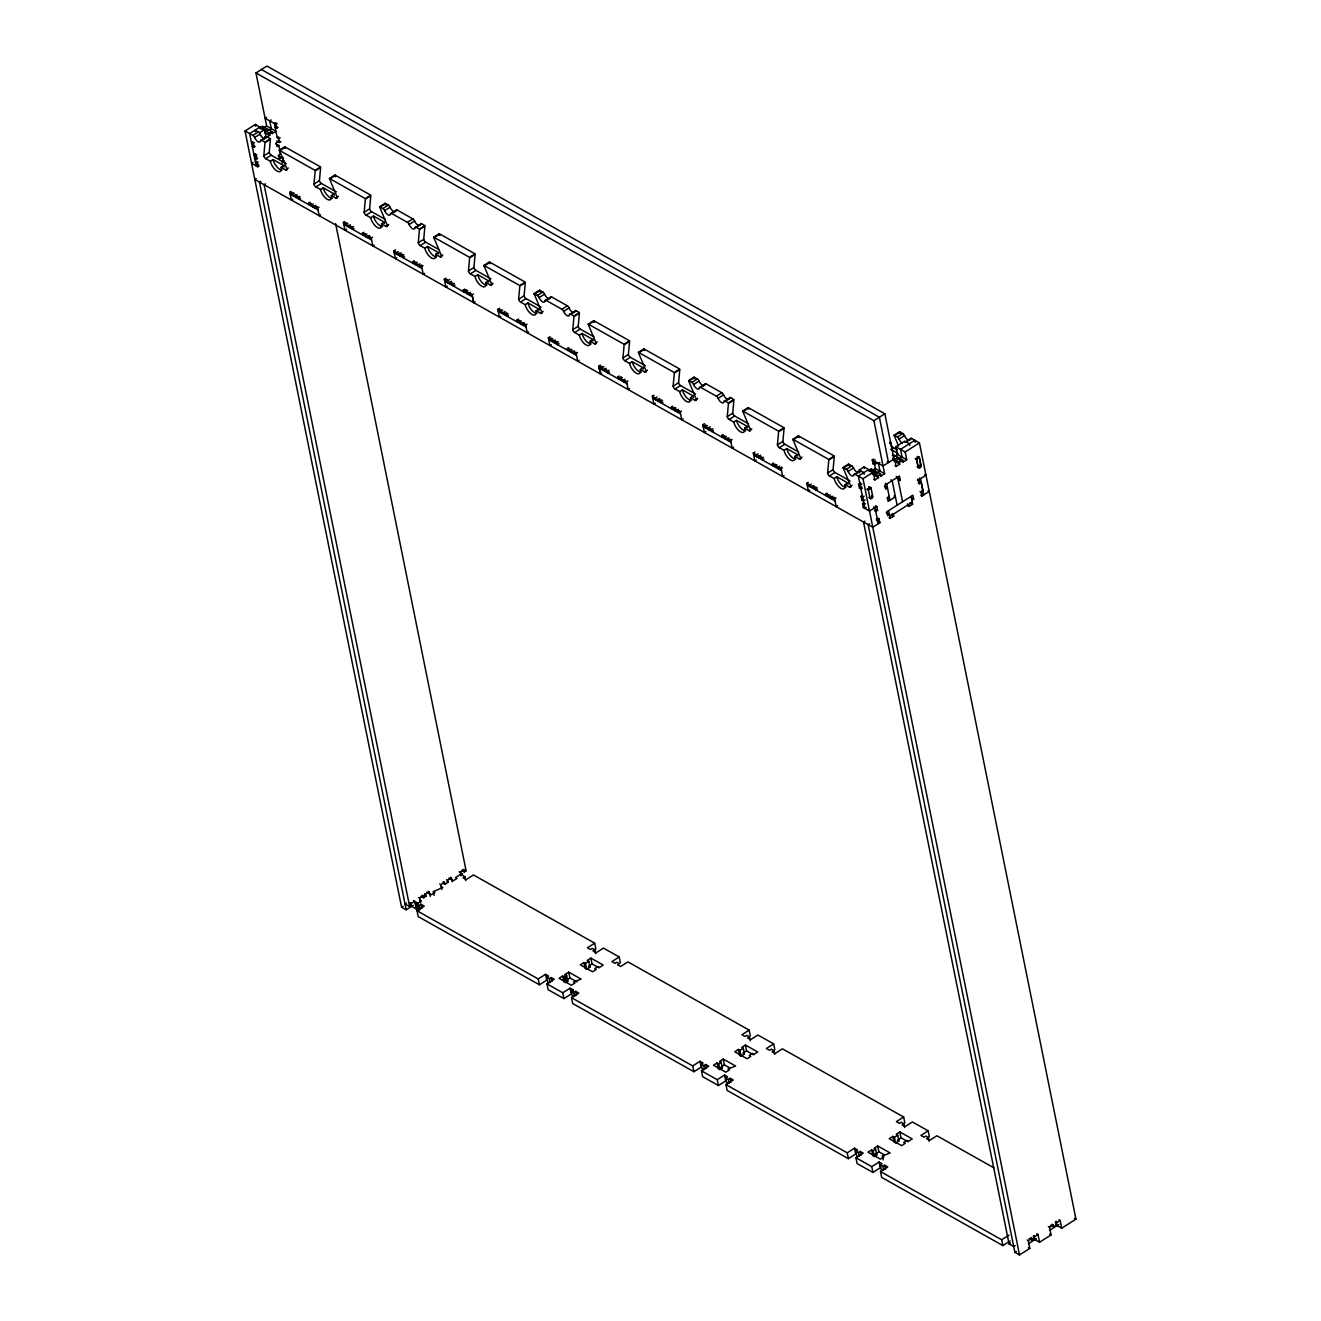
<?xml version="1.0" encoding="UTF-8"?>
<svg xmlns="http://www.w3.org/2000/svg" width="1321" height="1321" viewBox="0 0 1321 1321"><rect width="100%" height="100%" fill="white"/><g stroke="black" fill="none" stroke-linecap="round" stroke-linejoin="round"><path stroke-width="1.5" d="M284.065 167.024A8.471 3.847 57.6 0 0 283.899 165.62L281.175 167.354A8.471 3.847 57.6 0 1 277.129 171.103A8.471 3.847 57.6 0 1 270.359 161.278L265.719 158.669A2.427 1.106 57.6 0 1 263.787 155.861L264.993 142.685L270.442 139.217L269.253 152.394A2.427 1.106 57.6 0 0 271.185 155.201L286.244 163.672M334.246 195.277A8.471 3.847 57.6 0 0 334.081 193.873L331.356 195.591A8.471 3.847 57.6 0 1 327.311 199.355A8.471 3.847 57.6 0 1 320.541 189.514L315.901 186.905A2.427 1.106 57.6 0 1 313.969 184.098L315.174 170.921L320.623 167.47L319.434 180.63A2.427 1.106 57.6 0 0 321.366 183.437L336.426 191.925M384.428 223.513A8.471 3.847 57.6 0 0 384.262 222.11L381.538 223.843A8.471 3.847 57.6 0 1 377.492 227.592A8.471 3.847 57.6 0 1 370.722 217.75L366.082 215.141A2.427 1.106 57.6 0 1 364.15 212.334L365.356 199.157L370.805 195.706L369.616 208.867A2.427 1.106 57.6 0 0 371.548 211.674L385.352 219.451M438.555 253.962A8.471 3.847 57.6 0 0 438.39 252.559L435.649 254.293A8.471 3.847 57.6 0 1 431.62 258.041A8.471 3.847 57.6 0 1 424.834 248.199L420.21 245.59A2.427 1.106 57.6 0 1 418.262 242.783L419.467 229.623L424.933 226.155L423.727 239.332A2.427 1.106 57.6 0 0 425.659 242.139L439.48 249.9M488.737 282.199A8.471 3.847 57.6 0 0 488.572 280.795L485.831 282.529A8.471 3.847 57.6 0 1 481.802 286.277A8.471 3.847 57.6 0 1 475.015 276.452L470.392 273.843A2.427 1.106 57.6 0 1 468.443 271.02L469.649 257.859L475.114 254.392L473.909 267.569A2.427 1.106 57.6 0 0 475.857 270.376L490.917 278.847M538.918 310.435A8.471 3.847 57.6 0 0 538.753 309.031L536.012 310.765A8.471 3.847 57.6 0 1 531.983 314.514A8.471 3.847 57.6 0 1 525.197 304.689L520.573 302.08A2.427 1.106 57.6 0 1 518.625 299.273L519.83 286.096L525.296 282.628L524.09 295.805A2.427 1.106 57.6 0 0 526.039 298.612L541.098 307.083M593.046 340.901A8.471 3.847 57.6 0 0 592.865 339.497L590.14 341.231A8.471 3.847 57.6 0 1 586.095 344.979A8.471 3.847 57.6 0 1 579.325 335.138L574.685 332.529A2.427 1.106 57.6 0 1 572.753 329.722L573.958 316.545L579.424 313.094L578.218 326.254A2.427 1.106 57.6 0 0 580.15 329.061L593.955 336.838M643.228 369.137A8.471 3.847 57.6 0 0 643.046 367.733L640.322 369.467A8.471 3.847 57.6 0 1 636.276 373.216A8.471 3.847 57.6 0 1 629.506 363.374L624.866 360.765A2.427 1.106 57.6 0 1 622.934 357.958L624.139 344.798L629.605 341.33L628.4 354.49A2.427 1.106 57.6 0 0 630.332 357.297L645.391 365.785M693.409 397.373A8.471 3.847 57.6 0 0 693.228 395.97L690.503 397.704A8.471 3.847 57.6 0 1 686.458 401.452A8.471 3.847 57.6 0 1 679.688 391.61L675.048 389.001A2.427 1.106 57.6 0 1 673.116 386.194L674.321 373.034L679.787 369.566L678.581 382.727A2.427 1.106 57.6 0 0 680.513 385.55L695.573 394.021M747.521 427.822A8.471 3.847 57.6 0 0 747.356 426.419L744.631 428.153A8.471 3.847 57.6 0 1 740.586 431.901A8.471 3.847 57.6 0 1 733.816 422.076L729.175 419.467A2.427 1.106 57.6 0 1 727.244 416.66L728.449 403.483L733.898 400.015L732.709 413.192A2.427 1.106 57.6 0 0 734.641 415.999L748.446 423.777M797.702 456.075A8.471 3.847 57.6 0 0 797.537 454.655L794.813 456.389A8.471 3.847 57.6 0 1 790.767 460.137A8.471 3.847 57.6 0 1 783.997 450.312L779.357 447.703A2.427 1.106 57.6 0 1 777.425 444.896L778.63 431.719L784.08 428.252L782.891 441.429A2.427 1.106 57.6 0 0 784.823 444.236L798.627 452.013M847.884 484.312A8.471 3.847 57.6 0 0 847.719 482.908L844.994 484.625A8.471 3.847 57.6 0 1 840.949 488.39A8.471 3.847 57.6 0 1 834.178 478.549L829.538 475.94A2.427 1.106 57.6 0 1 827.606 473.133L828.812 459.956L834.261 456.505L833.072 469.665A2.427 1.106 57.6 0 0 835.004 472.472L850.063 480.96M270.277 132.397L272.291 133.553L275.94 131.241L266.66 126.023L255.977 72.985L266.892 66.05L884.839 413.787L893.97 459.064L892.616 458.304M413.308 905.331L406.208 909.822L401.567 907.213L245.046 130.977L255.366 124.438L264.629 129.656L266.198 137.417L264.745 136.591M278.071 127.361L276.7 128.22L275.924 124.339L265.108 118.263L266.545 117.354M271.168 119.947L269.732 120.872L271.3 128.632L268.807 130.218M272.291 133.553L271.911 131.605L262.631 126.387L260.187 127.939L261.624 128.764M263.49 128.038L266.66 126.023M245.046 130.977L252.938 135.419L258.404 131.951A2.427 1.106 57.6 0 1 260.121 134.065A4.838 2.196 57.6 0 0 264.844 138.655M255.481 131.819L255.151 130.119L259.841 132.694L264.629 129.656M275.808 122.556L274.372 123.48L277.245 137.698L278.781 138.573L279.573 142.453L280.927 141.595M264.811 130.548L267.271 128.996L267.585 130.581M252.938 135.419A2.427 1.106 57.6 0 1 254.656 137.533L260.121 134.065M275.924 124.339L277.278 123.48M264.745 132.777L269.847 135.105L261.674 140.34A2.427 1.106 57.6 0 0 260.485 140.802A4.838 2.196 57.6 0 1 258.09 141.76A4.838 2.196 57.6 0 1 254.656 137.533M276.865 126.271L275.148 127.361L276.7 128.22M252.872 141.776L251.502 142.635L253.054 143.51L253.83 147.391L255.201 146.532M253.054 143.51L254.425 142.651M262.202 129.095L269.451 133.157L271.911 131.605M260.485 140.802L265.95 137.351A2.427 1.106 57.6 0 1 267.139 136.872L270.392 138.705L264.943 142.173L261.674 140.34M254.342 145.227L252.294 146.515L253.83 147.391M277.245 137.698L278.615 136.839M278.781 138.573L280.151 137.714M255.465 153.632L253.929 154.607L255.465 155.482L256.241 159.362L257.612 158.487M255.465 155.482L256.835 154.607M279.392 140.72L276.205 142.734L276.981 146.631L278.814 145.475L280.498 153.88L278.681 155.036L279.458 158.916L282.644 156.885M257.1 156.968L254.705 158.487L256.241 159.362M252.938 162.45L251.568 163.325L257.744 166.793L259.114 165.934M263.787 155.861L269.253 152.394M256.786 161.179L255.415 162.054L256.968 162.912L257.744 166.793M256.968 162.912L258.338 162.054M265.719 158.669L271.185 155.201M279.276 150.247L284.742 146.78L320.59 166.941L315.125 170.409L279.276 150.247A2.427 1.106 57.6 0 0 279.458 150.825L286.954 168.89A2.427 1.106 57.6 0 1 285.798 169.963L281.175 167.354M279.458 150.825L284.923 147.374A2.427 1.106 57.6 0 1 284.742 146.78M258.487 164.481L256.208 165.934L249.686 133.586L260.006 127.047L260.369 128.864M270.359 161.278L273.084 159.544L283.899 165.62M278.104 155.961L283.52 158.19M282.347 163.061L282.067 161.641L283.767 160.551M256.191 178.632L254.837 179.491L872.768 527.228L880.05 522.604L878.118 518.063M282.067 161.641L284.642 161.856M260.848 181.225L259.461 182.1L406.208 909.822M286.954 168.89L288.325 168.031M285.798 169.963L287.169 169.105M265.471 183.834L264.101 184.709L409.659 906.619L411.475 905.463L410.038 904.637M292.75 199.207L291.396 200.065L289.827 192.305L291.198 191.429M292.965 192.503L290.224 194.237L318.031 209.89M289.827 192.305L292.915 194.038L294.286 193.18M295.012 194.897L293.312 195.987L292.915 194.038M297.935 196.135L295.887 197.44L295.491 195.491L296.862 194.633M313.969 184.098L319.434 180.63M295.491 195.491L298.579 197.225L299.95 196.367M315.901 186.905L321.366 183.437M329.457 178.484L334.923 175.016L370.772 195.178L365.306 198.645L329.457 178.484A2.427 1.106 57.6 0 0 329.639 179.062L337.136 197.143A2.427 1.106 57.6 0 1 335.98 198.2L331.356 195.591M329.639 179.062L335.105 175.61A2.427 1.106 57.6 0 1 334.923 175.016M300.511 198.2L298.975 199.174L298.579 197.225M320.541 189.514L323.265 187.78L334.081 193.873M311.145 203.781L309.279 204.97L308.883 203.021L310.253 202.163M308.883 203.021L311.971 204.772L313.341 203.896M313.721 205.845L312.367 206.703L311.971 204.772M317.321 206.637L314.943 208.157L314.547 206.208L315.917 205.349M314.547 206.208L317.634 207.958L319.005 207.083M337.136 197.143L338.506 196.268M335.98 198.2L337.35 197.341M320.557 214.844L319.203 215.719L317.634 207.958M346.647 229.127L344.946 230.201L343.377 222.44L344.748 221.581M346.515 222.638L343.79 224.372L371.597 240.026M364.15 212.334L369.616 208.867M343.377 222.44L346.465 224.174L347.836 223.315M348.232 225.247L346.862 226.122L346.465 224.174M351.138 226.485L349.438 227.575L349.041 225.627L350.412 224.768M366.082 215.141L371.548 211.674M381.538 223.843L386.161 226.452A2.427 1.106 57.6 0 0 387.317 225.379L379.821 207.314A2.427 1.106 57.6 0 1 379.639 206.72L385.105 203.252L388.357 205.085A2.427 1.106 57.6 0 1 390.075 207.199A4.838 2.196 57.6 0 0 393.509 211.426A4.838 2.196 57.6 0 0 395.904 210.485A2.427 1.106 57.6 0 1 397.109 210.006L412.895 218.89A2.427 1.106 57.6 0 1 414.612 221.003A4.838 2.196 57.6 0 0 419.517 225.577M379.821 207.314L385.286 203.847A2.427 1.106 57.6 0 1 385.105 203.252M349.041 225.627L352.129 227.361L353.5 226.502M379.639 206.72L382.908 208.553L388.357 205.085M354.061 228.335L352.525 229.309L352.129 227.361M370.722 217.75L373.447 216.017L384.262 222.11M382.908 208.553A2.427 1.106 57.6 0 1 384.626 210.666L390.075 207.199M384.626 210.666A4.838 2.196 57.6 0 0 388.06 214.894A4.838 2.196 57.6 0 0 390.438 213.936L395.904 210.485M390.438 213.936A2.427 1.106 57.6 0 1 391.643 213.474L397.109 210.006M365.223 233.586L362.829 235.105L362.433 233.156L363.803 232.298M362.433 233.156L365.521 234.907L366.891 234.032M367.618 235.765L365.917 236.839L365.521 234.907M370.541 236.987L368.493 238.292L368.097 236.343L369.467 235.485M387.317 225.379L388.688 224.504M386.161 226.452L387.879 225.363M368.097 236.343L371.184 238.094L372.555 237.219M391.643 213.474L407.429 222.357L412.895 218.89M374.124 244.979L372.753 245.855L371.184 238.094M407.429 222.357A2.427 1.106 57.6 0 1 409.147 224.471L414.612 221.003M414.976 227.74L420.425 224.273A2.427 1.106 57.6 0 1 421.63 223.81L424.883 225.643L419.418 229.094L416.165 227.262A2.427 1.106 57.6 0 0 414.976 227.74A4.838 2.196 57.6 0 1 412.581 228.698A4.838 2.196 57.6 0 1 409.147 224.471M416.165 227.262L421.63 223.81M396.779 257.727L395.408 258.602L393.84 250.841L395.557 249.752M393.84 250.841L396.944 252.575L398.298 251.717M399.718 253.005L397.324 254.524L396.944 252.575M402.641 254.226L399.9 255.96L399.503 254.028L401.221 252.938M418.262 242.783L423.727 239.332M399.503 254.028L402.608 255.762L403.962 254.903M420.21 245.59L425.659 242.139M433.767 237.169L439.233 233.701L475.065 253.88L469.599 257.347L433.767 237.169A2.427 1.106 57.6 0 0 433.949 237.763L441.445 255.828A2.427 1.106 57.6 0 1 440.289 256.901L435.649 254.293M433.949 237.763L439.398 234.296A2.427 1.106 57.6 0 1 439.233 233.701M404.523 256.736L402.988 257.711L402.608 255.762M424.834 248.199L427.575 246.482L438.39 252.559M415.339 262.202L413.291 263.506L412.895 261.558L414.266 260.699M412.895 261.558L415.983 263.292L417.353 262.433M418.08 264.15L416.379 265.24L415.983 263.292M421.68 264.96L418.955 266.693L418.559 264.745L419.929 263.886M418.559 264.745L421.647 266.479L423.017 265.62M441.445 255.828L442.799 254.97M440.289 256.901L441.99 255.812M424.586 273.381L423.215 274.256L421.647 266.479M447.241 286.129L445.871 287.004L444.318 279.243L446.019 278.153M447.456 279.441L444.715 281.175L472.522 296.812L473.694 302.641L475.048 301.782M444.318 279.243L447.406 280.977L449.784 279.458M449.157 282.05L447.786 282.909L447.406 280.977M452.409 283.057L450.362 284.362L449.982 282.43L451.683 281.34M468.443 271.02L473.909 267.569M449.982 282.43L453.07 284.164L454.424 283.288M470.392 273.843L475.857 270.376M483.948 265.405L489.414 261.954L525.246 282.116L519.78 285.584L483.948 265.405A2.427 1.106 57.6 0 0 484.13 266L491.627 284.065A2.427 1.106 57.6 0 1 490.471 285.138L485.831 282.529M484.13 266L489.579 262.532A2.427 1.106 57.6 0 1 489.414 261.954M455.002 285.121L453.45 286.096L453.07 284.164M475.015 276.452L477.756 274.718L488.572 280.795M467.023 290.339A1.816 1.04 -11.4 0 1 466.495 290.158L463.754 291.891L463.357 289.959L464.728 289.084M463.357 289.959L466.462 291.693L467.816 290.835M468.559 292.552L466.841 293.642L466.462 291.693M471.135 294.005L469.417 295.078L469.038 293.146L470.392 292.271M469.038 293.146L472.125 294.88L473.479 294.022M491.627 284.065L492.997 283.206M490.471 285.138L492.172 284.048M500.791 316.264L499.437 317.139L497.868 309.378L499.569 308.288M501.006 309.576L498.265 311.31L526.072 326.948M518.625 299.273L524.09 295.805M497.868 309.378L500.956 311.112L502.657 310.022M502.707 312.185L501.353 313.044L500.956 311.112M506.653 312.763L503.928 314.497L503.532 312.565L505.233 311.475M520.573 302.08L526.039 298.612M534.13 293.642L539.595 290.191L542.848 292.024A2.427 1.106 57.6 0 1 544.566 294.137A4.838 2.196 57.6 0 0 548 298.364A4.838 2.196 57.6 0 0 550.395 297.407A2.427 1.106 57.6 0 1 551.584 296.944L567.37 305.812A2.427 1.106 57.6 0 1 569.087 307.925A4.838 2.196 57.6 0 0 572.521 312.152A4.838 2.196 57.6 0 0 574.916 311.211A2.427 1.106 57.6 0 1 576.121 310.732L579.374 312.565L573.908 316.033L570.655 314.2A2.427 1.106 57.6 0 0 569.45 314.679A4.838 2.196 57.6 0 1 567.056 315.62A4.838 2.196 57.6 0 1 563.621 311.393A2.427 1.106 57.6 0 0 561.904 309.279L546.134 300.395A2.427 1.106 57.6 0 0 544.929 300.874A4.838 2.196 57.6 0 1 542.535 301.815A4.838 2.196 57.6 0 1 539.1 297.588A2.427 1.106 57.6 0 0 537.383 295.475L534.13 293.642A2.427 1.106 57.6 0 0 534.311 294.236L541.808 312.301A2.427 1.106 57.6 0 1 540.652 313.374L536.012 310.765M534.311 294.236L539.761 290.769A2.427 1.106 57.6 0 1 539.595 290.191M503.532 312.565L506.62 314.299L507.991 313.44M537.383 295.475L542.848 292.024M508.552 315.273L507.016 316.247L506.62 314.299M525.197 304.689L527.938 302.955L538.753 309.031M539.1 297.588L544.566 294.137M544.929 300.874L550.395 297.407M546.134 300.395L551.584 296.944M519.88 320.409L517.304 322.027L516.924 320.095L518.625 319.005M516.924 320.095L520.012 321.829L521.382 320.97M521.762 322.902L520.408 323.777L520.012 321.829M525.031 323.926L522.984 325.23L522.588 323.282L523.958 322.423M541.808 312.301L543.179 311.442M540.652 313.374L542.353 312.301M522.588 323.282L525.675 325.016L527.046 324.157M561.904 309.279L567.37 305.812M528.598 331.918L527.244 332.776L525.675 325.016M563.621 311.393L569.087 307.925M569.45 314.679L574.916 311.211M570.655 314.2L576.121 310.732M551.27 344.665L549.899 345.541L548.331 337.763L550.031 336.69M551.468 337.978L548.743 339.695L576.55 355.349M548.331 337.763L551.418 339.514L552.789 338.638M553.862 340.158L551.815 341.445L551.418 339.514M556.785 341.379L554.391 342.899L553.994 340.95L555.365 340.091M572.753 329.722L578.218 326.254M553.994 340.95L557.082 342.7L558.453 341.825M574.685 332.529L580.15 329.061M588.258 324.107L593.707 320.64L629.556 340.801L624.09 344.269L588.258 324.107A2.427 1.106 57.6 0 0 588.423 324.702L595.92 342.766A2.427 1.106 57.6 0 1 594.78 343.84L590.14 341.231M588.423 324.702L593.889 321.234A2.427 1.106 57.6 0 1 593.707 320.64M559.014 343.658L557.479 344.632L557.082 342.7M579.325 335.138L582.049 333.404L592.865 339.497M569.995 349.025L567.782 350.428L567.386 348.496L568.757 347.621M567.386 348.496L570.474 350.23L571.844 349.371M572.571 351.089L570.87 352.179L570.474 350.23M575.824 352.113L573.446 353.615L573.05 351.683L574.42 350.808M573.05 351.683L576.138 353.417L577.508 352.558M595.92 342.766L597.29 341.891M594.78 343.84L596.481 342.75M579.077 360.319L577.706 361.178L576.138 353.417M601.732 373.067L600.361 373.926L598.793 366.165L600.51 365.091M600.378 373.926L599.206 368.097L601.93 366.363M598.793 366.165L601.881 367.915L603.928 366.611M603.647 368.988L602.277 369.847L601.881 367.915M606.9 369.996L604.853 371.3L604.457 369.352L606.174 368.278M622.934 357.958L628.4 354.49M604.457 369.352L607.544 371.102L608.915 370.227M624.866 360.765L630.332 357.297M638.439 352.344L643.888 348.876L679.737 369.054L674.271 372.505L638.439 352.344A2.427 1.106 57.6 0 0 638.604 352.938L646.101 371.003A2.427 1.106 57.6 0 1 644.962 372.076L640.322 369.467M638.604 352.938L644.07 349.471A2.427 1.106 57.6 0 1 643.888 348.876M609.476 372.06L607.941 373.034L607.544 371.102M629.506 363.374L632.231 361.64L643.046 367.733M621.514 377.261A1.816 1.04 -11.4 0 1 621.101 377.146L618.245 378.83L617.848 376.898L619.219 376.023M617.848 376.898L620.936 378.632L622.307 377.756M622.703 379.705L621.332 380.564L620.936 378.632M625.609 380.943L623.908 382.017L623.512 380.085L624.883 379.21M623.512 380.085L626.6 381.819L627.97 380.943M646.101 371.003L647.472 370.128M644.962 372.076L646.663 370.986M629.539 388.721L628.169 389.579L626.6 381.819M655.282 403.202L653.912 404.061L652.359 396.3L654.06 395.227M673.116 386.194L678.581 382.727M652.359 396.3L655.447 398.05L657.148 396.961M657.197 399.124L655.827 399.982L655.447 398.05M661.144 399.702L658.403 401.435L658.023 399.487L659.724 398.414M675.048 389.001L680.513 385.55M688.621 380.58L694.07 377.112L697.339 378.945A2.427 1.106 57.6 0 1 699.057 381.059A4.838 2.196 57.6 0 0 702.491 385.286A4.838 2.196 57.6 0 0 704.886 384.345A2.427 1.106 57.6 0 1 706.075 383.866L721.86 392.75A2.427 1.106 57.6 0 1 723.578 394.863A4.838 2.196 57.6 0 0 727.012 399.091A4.838 2.196 57.6 0 0 729.407 398.149A2.427 1.106 57.6 0 1 730.596 397.671L733.865 399.503L728.399 402.971L725.13 401.138A2.427 1.106 57.6 0 0 723.941 401.601A4.838 2.196 57.6 0 1 721.547 402.558A4.838 2.196 57.6 0 1 718.112 398.331A2.427 1.106 57.6 0 0 716.395 396.217L700.609 387.334A2.427 1.106 57.6 0 0 699.42 387.813A4.838 2.196 57.6 0 1 697.026 388.754A4.838 2.196 57.6 0 1 693.591 384.527A2.427 1.106 57.6 0 0 691.874 382.413L688.621 380.58A2.427 1.106 57.6 0 0 688.786 381.175L696.299 399.239A2.427 1.106 57.6 0 1 695.143 400.313L690.503 397.704M688.786 381.175L694.252 377.707A2.427 1.106 57.6 0 1 694.07 377.112M658.023 399.487L661.111 401.237L662.465 400.362M691.874 382.413L697.339 378.945M663.026 402.195L661.491 403.169L661.111 401.237M679.688 391.61L682.412 389.877L693.228 395.97M693.591 384.527L699.057 381.059M699.42 387.813L704.886 384.345M700.609 387.334L706.075 383.866M674.024 407.562L671.795 408.965L671.398 407.033L672.769 406.158M671.398 407.033L674.503 408.767L675.857 407.892M676.93 409.411L674.882 410.699L674.503 408.767M679.506 410.848L677.458 412.152L677.079 410.22L678.433 409.345M696.299 399.239L697.653 398.364M695.143 400.313L696.844 399.223M677.079 410.22L680.166 411.954L681.52 411.079M716.395 396.217L721.86 392.75M683.089 418.856L681.719 419.715L680.166 411.954M718.112 398.331L723.578 394.863M723.941 401.601L729.407 398.149M725.13 401.138L730.596 397.671M705.744 431.604L704.39 432.462L702.822 424.702L704.522 423.628M705.942 424.916L703.201 426.65L731.025 442.287M702.822 424.702L705.909 426.435L707.28 425.577M708.006 427.294L706.306 428.384L705.909 426.435M710.582 428.747L708.882 429.837L708.485 427.888L710.186 426.815M727.244 416.66L732.709 413.192M708.485 427.888L711.573 429.622L712.944 428.764M729.175 419.467L734.641 415.999M742.732 411.029L748.198 407.578L784.047 427.74L778.581 431.207L742.732 411.029A2.427 1.106 57.6 0 0 742.914 411.624L750.411 429.688A2.427 1.106 57.6 0 1 749.255 430.762L744.631 428.153M742.914 411.624L748.38 408.156A2.427 1.106 57.6 0 1 748.198 407.578M713.505 430.596L711.969 431.571L711.573 429.622M733.816 422.076L736.54 420.342L747.356 426.419M724.651 435.847L722.257 437.367L721.877 435.418L723.231 434.559M721.877 435.418L724.965 437.168L726.319 436.293M727.062 438.027L725.345 439.1L724.965 437.168M729.968 439.249L727.921 440.554L727.541 438.605L728.895 437.746M727.541 438.605L730.629 440.355L731.999 439.48M750.411 429.688L751.781 428.83M749.255 430.762L750.972 429.688M733.551 447.241L732.197 448.116L730.629 440.355M756.206 460.005L754.852 460.864L753.284 453.103L754.985 452.013M753.284 453.103L756.372 454.837L758.072 453.764M758.815 455.481L756.768 456.785L756.372 454.837M761.391 456.934L759.344 458.222L758.948 456.29L760.648 455.2M777.425 444.896L782.891 441.429M758.948 456.29L762.035 458.024L763.406 457.165M779.357 447.703L784.823 444.236M792.914 439.282L798.379 435.814L834.228 455.976L828.762 459.444L792.914 439.282A2.427 1.106 57.6 0 0 793.095 439.86L800.592 457.925A2.427 1.106 57.6 0 1 799.436 458.998L794.813 456.389M793.095 439.86L798.561 436.409A2.427 1.106 57.6 0 1 798.379 435.814M763.967 458.998L762.432 459.972L762.035 458.024M783.997 450.312L786.722 448.579L797.537 454.655M774.948 464.348L772.735 465.768L772.339 463.82L773.71 462.961M772.339 463.82L775.427 465.553L776.798 464.695M777.524 466.412L775.823 467.502L775.427 465.553M781.471 467.007L778.399 468.955L778.003 467.007L779.373 466.148M778.003 467.007L781.091 468.74L782.461 467.882M800.592 457.925L801.963 457.066M799.436 458.998L801.153 457.925M784.014 475.643L782.659 476.518L781.091 468.74M255.977 72.985L873.908 420.705L884.839 413.787M809.773 490.141L808.402 490.999L806.834 483.238L808.204 482.363M827.606 473.133L833.072 469.665M806.834 483.238L809.922 484.972L811.292 484.113M811.688 486.045L810.318 486.921L809.922 484.972M815.288 486.855L812.894 488.357L812.498 486.425L813.868 485.567M829.538 475.94L835.004 472.472M844.994 484.625L849.618 487.234A2.427 1.106 57.6 0 0 850.774 486.178L843.277 468.113A2.427 1.106 57.6 0 1 843.095 467.518L848.561 464.051L851.814 465.884A2.427 1.106 57.6 0 1 853.531 467.997A4.838 2.196 57.6 0 0 858.056 472.588M898.511 445.92L894.284 435.765A2.427 1.106 57.6 0 1 894.102 435.17L899.568 431.703L902.821 433.536A2.427 1.106 57.6 0 1 904.538 435.649A4.838 2.196 57.6 0 0 907.989 439.876A4.838 2.196 57.6 0 0 910.367 438.935A2.427 1.106 57.6 0 1 911.573 438.456L919.433 442.915L925.955 475.263L924.799 474.602M843.277 468.113L848.743 464.645A2.427 1.106 57.6 0 1 848.561 464.051M894.284 435.765L899.75 432.297A2.427 1.106 57.6 0 1 899.568 431.703M812.498 486.425L815.585 488.159L816.956 487.3M843.095 467.518L846.365 469.351L851.814 465.884M894.102 435.17L897.372 437.003L902.821 433.536M817.517 489.133L815.982 490.108L815.585 488.159M834.178 478.549L836.903 476.815L847.719 482.908M889.627 443.394L890.651 442.733A8.471 3.847 57.6 0 0 893.293 448.562M846.365 469.351A2.427 1.106 57.6 0 1 848.082 471.465L853.531 467.997M897.372 437.003A2.427 1.106 57.6 0 1 899.089 439.117L904.538 435.649M876.616 463.357L874.552 464.662L873.016 463.787L872.24 459.906L873.594 459.031M859.806 472.786L859.244 469.995L864.033 466.94L873.313 472.158L874.865 479.919L878.515 477.624L878.118 475.676L872.62 472.571M875.212 459.857L873.775 460.765L875.608 469.83M901.071 460.88L903.102 462.036L906.734 459.725L897.471 454.507L895.902 446.746L904.753 441.131L909.393 443.74L909.707 445.441M853.894 474.734L859.36 471.267A2.427 1.106 57.6 0 1 860.565 470.804L855.1 474.272A2.427 1.106 57.6 0 0 853.894 474.734A4.838 2.196 57.6 0 1 851.517 475.692A4.838 2.196 57.6 0 1 848.082 471.465M910.367 438.935L904.918 442.386A2.427 1.106 57.6 0 1 906.107 441.924L911.573 438.456M873.016 463.787L875.063 462.482M828.168 494.715L826.286 495.903L825.889 493.955L827.26 493.096M879.852 462.466L878.415 463.374L879.984 471.135L876.566 473.314M825.889 493.955L828.977 495.705L830.348 494.83M873.908 420.705L884.608 473.744L880.975 476.055L880.579 474.123L871.315 468.905L868.855 470.458L869.73 470.953M892.385 455.53L893.442 454.87L902.705 460.088L903.102 462.036M831.421 496.333L829.373 497.637L828.977 495.705M872.603 470.259L875.344 468.542L884.608 473.744M894.515 456.372L897.471 454.507M834.674 497.357L831.949 499.09L831.553 497.142L832.924 496.283M850.774 486.178L852.144 485.302M855.1 474.272L862.993 478.714L873.313 472.158M893.574 458.948L899.37 462.201L899.75 464.15L896.117 466.462L894.548 458.684L883.039 465.983L872.24 459.906M895.902 446.746L905.166 451.964L919.433 442.915M849.618 487.234L851.335 486.161M873.495 473.067L875.939 471.514L876.269 473.083M894.73 459.592L898.065 457.479L898.412 459.18M831.553 497.142L834.641 498.892L836.011 498.017M862.497 488.06L860.962 489.034L859.426 488.159L858.633 484.279L860.681 482.991M899.139 458.981L902.094 457.116L900.542 449.355L914.826 440.289L915.205 442.32M861.886 484.064L860.186 485.154L858.633 484.279M878.118 475.676L880.579 474.123M899.37 462.201L902.705 460.088M859.426 488.159L861.474 486.871M837.58 505.778L836.21 506.653L834.641 498.892M915.453 458.651L916.609 459.295L919.333 457.561L920.968 465.653A1.816 1.238 -60.6 0 1 919.862 467.981A1.816 1.238 -60.6 0 1 918.211 467.403L917.055 466.742M865.09 499.916L863.373 501.006L861.837 500.131L861.044 496.25L862.415 495.392M864.132 496.151L862.596 497.125L861.044 496.25M861.837 500.131L863.191 499.272M915.37 458.42L916.526 459.081L918.211 467.403L920.968 465.653L919.267 457.347M874.601 510.814L875.757 511.475L877.573 510.319L876.797 506.438L869.515 511.045L863.34 507.578L862.547 503.697L863.917 502.822M898.412 481.059L900.228 479.903L899.436 476.022L884.872 485.253L885.664 489.133L887.481 487.977L884.393 486.244M865.453 503.697L864.099 504.556L862.547 503.697M863.34 507.578L864.694 506.703M866.246 507.578L864.875 508.436L858.353 476.105L868.673 469.549L868.97 471.003M889.182 496.399L887.349 497.538L888.141 501.435L895.423 496.812L894.069 496.052M917.517 479.226L918.673 479.87L925.988 475.246L1075.955 1219.151L1061.688 1228.2L1055.892 1224.947M918.293 483.106L919.449 483.75L921.282 482.594L922.966 491.016L921.15 492.172L919.994 491.511M864.875 521.135L863.505 522.01L1009.062 1243.92L1013.702 1246.512L1015.172 1245.587M869.515 523.743L868.145 524.619L1014.875 1252.341L1019.515 1254.95L1029.819 1248.411L1028.266 1240.65L1027.111 1239.99M879.274 518.724L877.458 519.88L876.302 519.219M911.837 500.263L913.67 499.107L912.877 495.226L886.787 511.772L887.563 515.652L889.396 514.496L886.292 512.763M889.776 516.428L912.233 502.195M920.77 495.392L921.926 496.052L929.241 491.412L928.052 490.768M889.016 517.733L890.172 518.377L893.805 516.065L892.269 513.473M907.824 505.794L908.98 506.438L912.629 504.143L911.061 496.366M406.505 903.069L405.019 904.01L409.659 906.619M401.567 907.213L403.087 906.256M417.931 907.94L416.297 908.98L414.728 901.203L411.095 903.514L409.939 902.87M418.427 897.487L419.583 898.131L423.232 895.82L423.628 897.768L426.072 896.199L424.52 893.607M425.676 894.267L429.325 891.956L430.233 896.447M439.678 884.013L440.834 884.657L444.467 882.345L444.863 884.294L448.199 882.18L446.647 879.588M447.802 880.232L451.452 877.92L452.211 881.685M459.097 871.695L460.253 872.339L463.886 870.027L464.282 871.976L466.098 870.82L335.633 223.728M416.33 902.375L417.519 908.204L419.054 909.079L417.882 903.25L416.33 902.375L415.124 903.151L419.401 905.562L420.177 909.442M434.147 895.473L433.354 891.592L442.766 887.464L441.214 886.606M460.798 875.196L462.647 874.04L461.491 873.379M417.882 903.25L421.531 900.939L419.979 900.08M419.401 905.562L421.217 904.406L424.305 906.14L417.023 910.763L418.196 916.576L539.414 984.789L546.696 980.182L545.523 974.353L538.241 978.977L417.023 910.763M465.702 880.579L464.909 876.682L463.093 877.838L466.181 879.588L473.463 874.964L594.698 943.177L595.87 949.006L592.947 950.839L596.151 952.722L603.433 948.098L619.219 956.982L620.391 962.794M594.698 943.177L587.399 947.801L590.504 949.535L592.32 948.379L594.879 949.816L595.655 953.696M549.8 981.916L547.967 983.072L546.795 977.243L548.611 976.087L545.523 974.353M546.795 977.243L549.354 978.679L551.171 977.54L554.275 979.274L546.993 983.897L548.165 989.71L563.951 998.593L571.233 993.97L570.061 988.158L562.763 992.765L546.993 983.897M562.663 976.004L559.014 978.316L571.382 985.268L575.015 982.956L573.479 982.081L581.108 979.092L568.757 972.14L565.107 974.452L566.28 980.265L567.832 981.14L565.371 982.692L564.199 976.863L562.663 976.004L563.836 981.817M583.899 962.53L580.266 964.842L592.617 971.794L596.266 969.482L594.714 968.623L598.05 966.493L599.602 967.368L603.235 965.057L590.883 958.105L587.234 960.417L588.786 961.275L589.959 967.104L586.623 969.218L585.071 968.359L583.899 962.53L585.451 963.405L586.623 969.218M564.199 976.863L566.659 975.311L567.832 981.14M585.451 963.405L588.786 961.275M567.502 979.505L569.929 977.953L576.996 981.932M599.123 967.897L592.056 963.934L588.406 966.229L589.959 967.104M619.219 956.982L611.937 961.605L615.025 963.339L616.841 962.183L619.4 963.62L617.584 964.776L620.672 966.51L627.954 961.903L749.172 1030.116L750.345 1035.928M574.321 995.72L572.488 996.876L571.316 991.047L573.149 989.891L573.925 993.772M571.316 991.047L573.875 992.484L575.708 991.328L578.796 993.078L571.514 997.685L572.687 1003.514L693.905 1071.727L701.187 1067.104L700.014 1061.291L692.732 1065.898L571.514 997.685M749.172 1030.116L741.89 1034.723L744.978 1036.473L746.811 1035.317L749.37 1036.754L750.146 1040.634M704.275 1068.854L702.458 1069.993L701.286 1064.181L703.102 1063.025L700.014 1061.291M701.286 1064.181L703.845 1065.618L705.662 1064.462L708.75 1066.196L701.468 1070.819L702.64 1076.648L718.426 1085.532L725.708 1080.908L724.535 1075.079L717.253 1079.703L701.468 1070.819M749.37 1036.754L747.537 1037.91L750.625 1039.644L757.907 1035.02L773.693 1043.904L774.866 1049.733M717.138 1062.926L713.505 1065.238L725.856 1072.19L729.506 1069.894L727.954 1069.019L735.599 1066.03L723.248 1059.062L719.598 1061.374L721.15 1062.249L722.323 1068.062L719.862 1069.63L718.31 1068.755L717.138 1062.926L718.69 1063.801L719.862 1069.63M738.389 1049.468L734.74 1051.78L747.108 1058.732L750.741 1056.42L749.205 1055.545L752.541 1053.431L754.076 1054.307L757.726 1051.995L745.358 1045.043L741.725 1047.338L743.261 1048.214L744.45 1054.042L741.098 1056.156L739.562 1055.281L738.389 1049.468L739.925 1050.327L741.098 1056.156M718.69 1063.801L721.15 1062.249M739.925 1050.327L743.261 1048.214M721.993 1066.427L724.42 1064.891L729.704 1067.863M753.597 1054.835L746.547 1050.856L742.897 1053.167L744.45 1054.042M773.693 1043.904L766.411 1048.527L769.499 1050.261L771.332 1049.122L773.891 1050.558L774.667 1054.439M728.796 1082.642L726.979 1083.798L725.807 1077.986L727.623 1076.83L724.535 1075.079M725.807 1077.986L728.366 1079.422L730.183 1078.266L733.271 1080L725.989 1084.624L727.161 1090.452L848.396 1158.666L855.678 1154.042L854.505 1148.213L847.223 1152.837L725.989 1084.624M773.891 1050.558L772.058 1051.714L775.163 1053.448L782.445 1048.824L903.663 1117.038L904.835 1122.867M903.663 1117.038L896.381 1121.661L899.469 1123.395L901.285 1122.239L903.845 1123.692L904.637 1127.573M856.949 1156.932L855.777 1151.119L857.593 1149.964L854.505 1148.213M855.777 1151.119L858.336 1152.556L860.153 1151.4L863.24 1153.134L855.958 1157.757L857.131 1163.57L872.917 1172.454L880.199 1167.847L879.026 1162.018L871.744 1166.641L855.958 1157.757M903.845 1123.692L902.028 1124.848L905.116 1126.582L912.398 1121.958L928.184 1130.842L929.357 1136.671M871.629 1149.864L867.98 1152.176L880.347 1159.128L883.98 1156.816L882.445 1155.958L890.09 1152.952L877.722 1146.001L874.089 1148.312L875.625 1149.171L876.797 1155L874.353 1156.552L872.801 1155.693L871.629 1149.864L873.181 1150.74L874.353 1156.552M892.864 1136.39L889.231 1138.702L901.583 1145.654L905.232 1143.342L903.68 1142.483L907.015 1140.37L908.567 1141.228L912.217 1138.917L899.849 1131.965L896.216 1134.277L897.752 1135.152L898.924 1140.964L895.588 1143.094L894.416 1137.265L892.864 1136.39L894.053 1142.219M873.181 1150.74L875.625 1149.171M894.416 1137.265L897.752 1135.152M884.195 1154.802L878.894 1151.829L875.262 1154.125L876.797 1155M908.088 1141.773L901.021 1137.794L897.388 1140.106L898.924 1140.964M928.184 1130.842L920.902 1135.466L923.99 1137.199L925.806 1136.043L928.366 1137.48L929.158 1141.361M881.47 1170.736L880.298 1164.907L882.114 1163.751L879.026 1162.018M880.298 1164.907L882.857 1166.36L884.674 1165.205L887.762 1166.938L880.48 1171.562L881.652 1177.374L1002.87 1245.587L1010.152 1240.98M928.366 1137.48L926.549 1138.636L929.637 1140.386L936.919 1135.763L993.97 1167.863M880.48 1171.562L1001.698 1239.775L1008.98 1235.152M1009.062 1243.92L1010.548 1242.978M1028.266 1240.65L1031.899 1238.338L1032.295 1240.27L1034.756 1238.718L1033.583 1238.074M1048.346 1226.515L1049.501 1227.176L1051.07 1234.937L1039.561 1242.235L1037.992 1234.475L1034.36 1236.786L1033.204 1236.126M1049.501 1227.176L1053.151 1224.864L1053.531 1226.813L1056.866 1224.683L1055.429 1223.873M1061.688 1228.2L1060.119 1220.439L1056.486 1222.751L1055.33 1222.09M1014.875 1252.341L1016.394 1251.383M1028.432 1243.738L1036.374 1238.718M1049.468 1230.396L1058.93 1224.402M261.442 69.518L879.373 417.238L888.505 462.532L887.151 461.756M917.319 456.422L919.333 457.561M889.776 442.254L890.651 442.733M891.295 446.366L897.372 449.8M919.779 465.009L920.968 465.653M890.585 449.239L898.115 453.483M896.431 458.288L897.884 459.097M899.337 459.906L900.195 460.402M924.816 474.586L925.988 475.246M893.392 458.04L894.548 458.684M893.673 460.715L899.75 464.15M919.366 478.053L920.522 478.697L923.775 494.88L921.497 493.592M894.961 465.801L896.117 466.462M917.517 480.481L921.282 482.594M921.81 490.355L922.966 491.016M896.265 476.419L897.62 477.178L902.573 501.749M897.141 478.152L900.228 479.903M890.816 479.87L892.154 480.629L897.124 505.216M879.803 475.411L880.975 476.055M870.011 471.118L872.042 472.258M872.438 474.189L873.594 474.85M873.875 475.015L878.515 477.624M276.865 140.934L279.573 142.453M885.351 483.337L886.705 484.097L889.958 500.279L887.25 498.744M910.582 497.357L913.67 499.107M859.244 469.995L863.868 472.604L864.165 474.338M873.709 479.275L874.865 479.919M275.709 143.725L278.814 145.475M910.02 502.674L912.629 504.143M907.428 503.846L908.98 506.438M868.739 486.871L871.067 488.176L868.326 489.909L867.17 489.265M867.121 489.018L868.277 489.678L869.961 498A1.816 1.238 -60.6 0 0 871.612 498.595A1.816 1.238 -60.6 0 0 872.686 496.267L871.018 487.944A1.734 1.189 -60.6 0 0 868.359 489.645M871.53 495.606L872.686 496.267L869.961 498L868.805 497.34M875.641 505.778L876.797 506.438M891.213 514.596L893.805 516.065M873.808 506.934L874.981 507.578L878.234 523.76M873.808 508.189L877.573 510.319M876.583 520.639L880.05 522.604M465.851 289.794L466.775 291.627M394.236 252.773L422.043 268.427M599.206 368.097L627.013 383.751M652.756 398.232L680.563 413.886M753.68 455.035L781.504 470.672M807.247 485.17L835.054 500.824M464.365 869.845L466.098 870.82M462.73 869.383L463.886 870.027M461.673 870.506L464.282 871.976M1074.501 1218.342L1075.955 1219.151M464.909 876.682L460.649 874.287L455.481 877.557L457.033 878.432L453.384 880.727L448.76 878.135M450.296 877.276L451.452 877.92M1058.963 1219.778L1060.119 1220.439M447.043 881.52L448.199 882.18M443.311 881.701L444.467 882.345M1051.978 1224.22L1053.151 1224.864M442.832 883.155L444.863 884.294M1050.641 1225.178L1053.531 1226.813M1049.617 1234.128L1051.07 1234.937M433.354 891.592L434.906 892.451L431.257 894.763L426.633 892.154M428.169 891.312L429.325 891.956M1036.836 1233.814L1037.992 1234.475M424.619 895.39L426.072 896.199M565.107 974.452L566.659 975.311M1033.765 1238.966L1039.561 1242.235M422.076 895.176L423.232 895.82M1030.743 1237.678L1031.899 1238.338M421.019 896.298L423.628 897.768M1029.109 1238.487L1032.295 1240.27M720.771 1067.203L722.323 1068.062M570.061 988.158L573.149 989.891M413.572 900.559L414.728 901.203M1028.382 1247.585L1029.819 1248.411M419.153 910.582L411.657 906.371L410.98 902.97M899.75 432.297L900.212 433.42M848.743 464.645L849.205 465.768M798.561 436.409L799.023 437.532M748.38 408.156L748.842 409.295M694.252 377.707L694.714 378.83M644.07 349.471L644.532 350.593M593.889 321.234L594.351 322.357M539.761 290.769L540.239 291.908M489.579 262.532L490.058 263.672M439.398 234.296L439.876 235.435M385.286 203.847L385.749 204.97M335.105 175.61L335.567 176.733M284.923 147.374L285.386 148.497M916.609 459.295L918.244 467.386M918.673 479.87L919.449 483.75M921.15 492.172L921.926 496.052M905.166 451.964L906.734 459.725M1056.173 1221.231L1057.048 1225.591M893.442 454.87L893.756 456.455M888.604 510.616L890.172 518.377M1034.128 1235.614L1034.937 1239.626M871.315 468.905L871.629 470.474M864.033 466.94L864.33 468.41M862.993 478.714L1019.515 1254.95M1001.698 1239.775L1002.87 1245.587M775.543 464.381L775.757 465.487M899.849 1131.965L901.021 1137.794M884.674 1165.205L885.45 1169.085M882.445 1155.958L883.221 1159.838M882.857 1166.36L883.633 1170.241M877.722 1146.001L878.894 1151.829M871.744 1166.641L872.917 1172.454M860.153 1151.4L860.929 1155.281M858.336 1152.556L859.112 1156.436M847.223 1152.837L848.396 1158.666M674.618 407.595L674.816 408.684M620.986 377.096L621.266 378.549M745.358 1045.043L746.547 1050.856M730.183 1078.266L730.975 1082.147M728.366 1079.422L729.142 1083.303M723.248 1059.062L724.42 1064.891M717.253 1079.703L718.426 1085.532M705.662 1064.462L706.454 1068.342M703.845 1065.618L704.621 1069.498M692.732 1065.898L693.905 1071.727M472.125 294.88L473.678 302.641M590.883 958.105L592.056 963.934M575.708 991.328L576.484 995.208M573.875 992.484L574.668 996.364M568.757 972.14L569.929 977.953M416.098 262.136L416.313 263.226M562.763 992.765L563.951 998.593M551.171 977.54L551.963 981.42M549.354 978.679L550.147 982.576M538.241 978.977L539.414 984.789M460.253 872.339L460.93 875.74M440.834 884.657L441.808 889.512M282.826 158.636L283.619 162.516M269.451 133.157L269.847 135.105M421.217 904.406L421.993 908.287M419.583 898.131L420.573 902.986M262.631 126.387L262.962 127.972M259.841 132.694L260.402 135.485M255.366 124.438L255.729 126.255M420.425 224.273A4.838 2.196 57.6 0 1 420.095 225.214M265.95 137.351A4.838 2.196 57.6 0 1 265.719 138.127M859.36 471.267A4.838 2.196 57.6 0 1 859.03 472.208M846.001 487.284A8.471 3.847 57.6 0 1 836.903 476.815M795.82 459.048A8.471 3.847 57.6 0 1 786.722 448.579M745.638 430.811A8.471 3.847 57.6 0 1 736.54 420.342M691.51 400.362A8.471 3.847 57.6 0 1 682.412 389.877M641.329 372.126A8.471 3.847 57.6 0 1 632.231 361.64M591.148 343.889A8.471 3.847 57.6 0 1 582.049 333.404M282.182 170.013A8.471 3.847 57.6 0 1 273.084 159.544M332.364 198.249A8.471 3.847 57.6 0 1 323.265 187.78M382.545 226.485A8.471 3.847 57.6 0 1 373.447 216.017M436.673 256.951A8.471 3.847 57.6 0 1 427.575 246.482M486.855 285.187A8.471 3.847 57.6 0 1 477.756 274.718M537.036 313.424A8.471 3.847 57.6 0 1 527.938 302.955M902.293 443.195A4.838 2.196 57.6 0 1 899.089 439.117M916.609 459.048A1.734 1.189 -60.6 0 1 919.185 457.396"/></g></svg>
